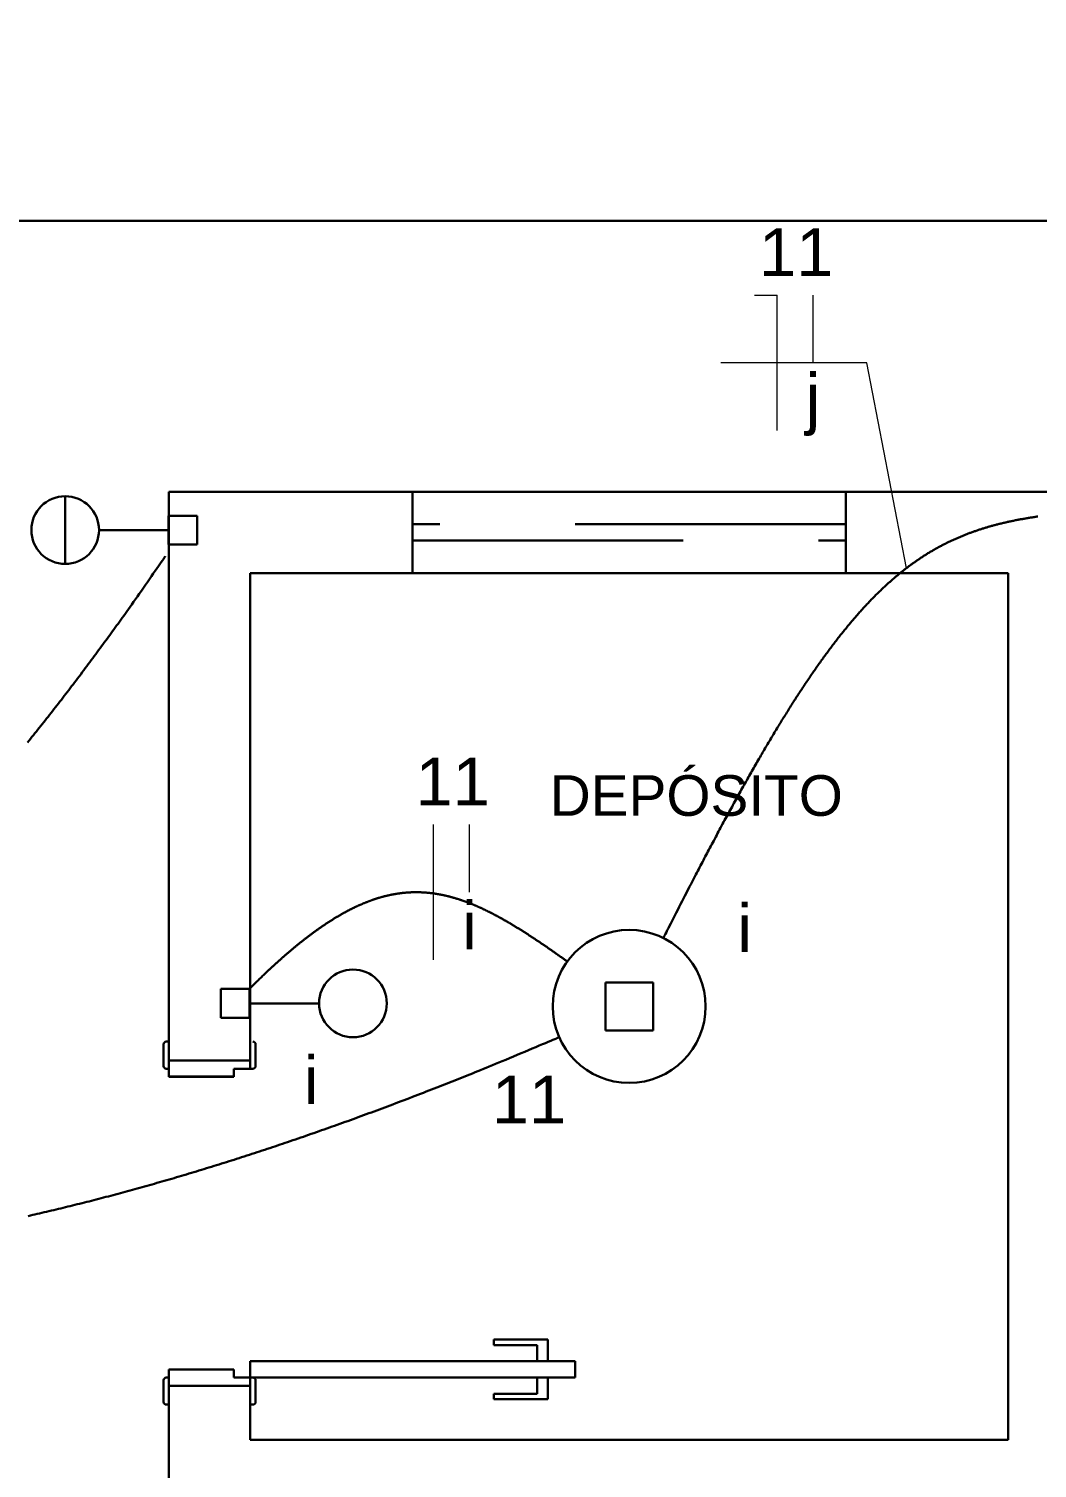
# Model space of a CAD drawing. Header units: millimetres. Extents: x 0 to 55.3, y 20.8 to 61.4.
# Drawn here: x 6.791 to 8.654, y 46.123 to 48.78 of the extents above; entities that cross this region are included whole.
import ezdxf

# ---------------------------------------------------------------- set-up
doc = ezdxf.new("R2010")
doc.units = ezdxf.units.MM
doc.linetypes.add('Dashed', pattern=[0.75, 0.5, -0.25])
for name, color, linetype, lineweight in [('ARQ_-_ALV_5', 1, 'Continuous', 30), ('ARQ_-_CALÇADA', 1, 'Continuous', 30), ('ARQ_-_JANELA_2', 2, 'Continuous', 30), ('ARQ_-_PORTA_2', 2, 'Continuous', 30), ('ARQ_-_TXT__15', 54, 'Continuous', 5), ('EL-Condutos', 4, 'Continuous', 30), ('EL-Fios', 2, 'Continuous', 20), ('EL-Textos_fios', 2, 'Continuous', 20), ('EL-Textos_pontos', 2, 'Continuous', 30), ('FINA', 8, 'Continuous', 5), ('P-SIMBOL', 3, 'Continuous', 30)]:
    doc.layers.add(name, color=color, linetype=linetype, lineweight=lineweight)
doc.styles.add('Arial', font='Arial')
doc.styles.add('simplex', font='Arial')

msp = doc.modelspace()

# ---------------------------------------------------------------- linework, layer by layer
at = {"layer": 'ARQ_-_ALV_5'}
for p, q in [((7.050002, 47.925499), (7.500002, 47.925499)), ((7.050002, 47.925499), (7.050002, 46.875499)), ((8.300002, 47.925499), (7.500002, 47.925499)), ((8.300002, 47.925499), (9.275002, 47.925499)), ((7.200002, 46.875499), (7.200002, 47.775499)), ((7.200002, 47.775499), (7.500002, 47.775499)), ((7.500002, 47.775499), (8.300002, 47.775499)), ((8.300002, 47.775499), (8.600002, 47.775499)), ((8.600002, 47.775499), (8.350002, 47.775499)), ((8.600002, 46.175499), (8.600002, 47.775499)), ((7.200002, 46.875499), (7.050002, 46.875499)), ((7.200002, 46.275499), (7.050002, 46.275499)), ((7.050002, 46.275499), (7.050002, 45.975499)), ((7.200002, 46.175499), (7.200002, 46.275499)), ((7.200002, 46.175499), (8.600002, 46.175499))]:
    msp.add_line(p, q, dxfattribs=at)
at = {"layer": 'ARQ_-_CALÇADA', "flags": 128}
msp.add_lwpolyline([(0.150002, 35.725499), (1.000002, 35.725499), (1.000002, 48.425499), (11.300002, 48.425499), (11.300002, 49.425499), (14.000002, 49.425499), (14.000002, 34.475499), (14.850002, 34.475499)], dxfattribs=at)
at = {"layer": 'ARQ_-_JANELA_2', "linetype": 'Dashed'}
for p, q in [((7.500002, 47.775499), (7.500002, 47.925499)), ((8.300002, 47.775499), (8.300002, 47.925499)), ((8.300002, 47.865499), (7.500002, 47.865499)), ((7.500002, 47.835499), (8.300002, 47.835499))]:
    msp.add_line(p, q, dxfattribs=at)
at = {"layer": 'ARQ_-_PORTA_2'}
for p, q in [((7.040002, 46.865499), (7.040002, 46.905499)), ((7.045002, 46.910499), (7.050002, 46.910499)), ((7.210002, 46.865499), (7.210002, 46.905499)), ((7.050002, 46.875499), (7.050002, 46.860499)), ((7.200002, 46.875499), (7.200002, 46.860499)), ((7.050002, 46.860499), (7.045002, 46.860499)), ((7.050002, 46.845499), (7.050002, 46.860499)), ((7.170002, 46.845999), (7.050002, 46.845999)), ((7.170002, 46.845499), (7.050002, 46.845499)), ((7.200002, 46.860499), (7.170002, 46.860499)), ((7.170002, 46.860499), (7.170002, 46.845499)), ((7.200002, 46.860499), (7.205002, 46.860499)), ((7.650002, 46.350499), (7.650002, 46.360499)), ((7.650002, 46.360499), (7.750002, 46.360499)), ((7.730002, 46.350499), (7.650002, 46.350499)), ((7.730002, 46.320499), (7.730002, 46.350499)), ((7.750002, 46.360499), (7.750002, 46.320499)), ((7.200002, 46.290499), (7.200002, 46.320499)), ((7.200002, 46.320499), (7.800002, 46.320499)), ((7.800002, 46.290499), (7.800002, 46.320499)), ((7.040002, 46.285499), (7.040002, 46.245499)), ((7.050002, 46.290499), (7.045002, 46.290499)), ((7.170002, 46.305499), (7.050002, 46.305499)), ((7.050002, 46.305499), (7.050002, 46.290499)), ((7.050002, 46.275499), (7.050002, 46.290499)), ((7.170002, 46.290499), (7.170002, 46.305499)), ((7.200002, 46.290499), (7.170002, 46.290499)), ((7.200002, 46.275499), (7.200002, 46.290499)), ((7.200002, 46.290499), (7.205002, 46.290499)), ((7.800002, 46.290499), (7.200002, 46.290499)), ((7.210002, 46.285499), (7.210002, 46.245499)), ((7.730002, 46.290499), (7.730002, 46.260499)), ((7.750002, 46.250499), (7.750002, 46.290499)), ((7.730002, 46.260499), (7.650002, 46.260499)), ((7.650002, 46.260499), (7.650002, 46.250499)), ((7.045002, 46.240499), (7.050002, 46.240499)), ((7.205002, 46.240499), (7.200002, 46.240499)), ((7.650002, 46.250499), (7.750002, 46.250499))]:
    msp.add_line(p, q, dxfattribs=at)
for centre, start, end in [((7.045002, 46.905499), 90, 180), ((7.205002, 46.905499), 0, 90), ((7.045002, 46.865499), 180, 270), ((7.205002, 46.865499), 270, 0), ((7.045002, 46.285499), 90, 180), ((7.205002, 46.285499), 0, 90), ((7.045002, 46.245499), 180, 270), ((7.205002, 46.245499), 270, 0)]:
    msp.add_arc(centre, 0.005, start, end, dxfattribs=at)
at = {"layer": 'EL-Condutos', "linetype": 'Continuous', "flags": 128}
for points in [[(7.963261, 47.102072), (7.963429, 47.102403), (7.963919, 47.103367), (7.964709, 47.104921), (7.965777, 47.107022), (7.967101, 47.109626), (7.968659, 47.11269), (7.97043, 47.116171), (7.972392, 47.120026), (7.974523, 47.124211), (7.9768, 47.128684), (7.979203, 47.1334), (7.981709, 47.138317), (7.984297, 47.143392), (7.986945, 47.148581), (7.98963, 47.153841), (7.992331, 47.159129), (7.995027, 47.164402), (7.997695, 47.169615), (8.000314, 47.174728), (8.002861, 47.179694), (8.005164, 47.184177), (8.00739, 47.188506), (8.009545, 47.192691), (8.011635, 47.196743), (8.013665, 47.200671), (8.01564, 47.204488), (8.017565, 47.208202), (8.019446, 47.211825), (8.021288, 47.215367), (8.023097, 47.218838), (8.024877, 47.222249), (8.026635, 47.225611), (8.028375, 47.228933), (8.030102, 47.232226), (8.031823, 47.235501), (8.033542, 47.238768), (8.035264, 47.242038), (8.036995, 47.245321), (8.038741, 47.248628), (8.040506, 47.251968), (8.042176, 47.255125), (8.043866, 47.258319), (8.045575, 47.261546), (8.047303, 47.264804), (8.049047, 47.268091), (8.050806, 47.271403), (8.05258, 47.27474), (8.054366, 47.278097), (8.056165, 47.281472), (8.057973, 47.284864), (8.059791, 47.288268), (8.061617, 47.291684), (8.063449, 47.295107), (8.065287, 47.298537), (8.067129, 47.301969), (8.068973, 47.305402), (8.07082, 47.308833), (8.072666, 47.312259), (8.074512, 47.315679), (8.076356, 47.319089), (8.078072, 47.322258), (8.079786, 47.325417), (8.081498, 47.328567), (8.083207, 47.331708), (8.084915, 47.33484), (8.086622, 47.337965), (8.088328, 47.341084), (8.090033, 47.344195), (8.091738, 47.347301), (8.093443, 47.350402), (8.095149, 47.353498), (8.096855, 47.35659), (8.098562, 47.359679), (8.100271, 47.362764), (8.101981, 47.365848), (8.103693, 47.36893), (8.105408, 47.37201), (8.107126, 47.375091), (8.108847, 47.378171), (8.110571, 47.381252), (8.11218, 47.384123), (8.113792, 47.386994), (8.115408, 47.389866), (8.117026, 47.392739), (8.118648, 47.395612), (8.120273, 47.398486), (8.1219, 47.40136), (8.123531, 47.404233), (8.125164, 47.407107), (8.126801, 47.40998), (8.12844, 47.412852), (8.130082, 47.415724), (8.131726, 47.418595), (8.133374, 47.421465), (8.135024, 47.424334), (8.136676, 47.427202), (8.138331, 47.430068), (8.139989, 47.432932), (8.141649, 47.435794), (8.143311, 47.438654), (8.14486, 47.441313), (8.146411, 47.443971), (8.147964, 47.446626), (8.149519, 47.449279), (8.151076, 47.451931), (8.152636, 47.45458), (8.154197, 47.457228), (8.155762, 47.459874), (8.157329, 47.462519), (8.158898, 47.465161), (8.16047, 47.467802), (8.162044, 47.470441), (8.163621, 47.473078), (8.1652, 47.475714), (8.166783, 47.478347), (8.168368, 47.48098), (8.169956, 47.48361), (8.171547, 47.486239), (8.17314, 47.488866), (8.174737, 47.491491), (8.176224, 47.49393), (8.177714, 47.496368), (8.179206, 47.498804), (8.180701, 47.501238), (8.182198, 47.503671), (8.183699, 47.506103), (8.185202, 47.508533), (8.186708, 47.510961), (8.188217, 47.513387), (8.189728, 47.515812), (8.191243, 47.518235), (8.19276, 47.520656), (8.194281, 47.523076), (8.195804, 47.525494), (8.197331, 47.527909), (8.19886, 47.530323), (8.200393, 47.532735), (8.201928, 47.535145), (8.203467, 47.537553), (8.205009, 47.539959), (8.206444, 47.542192), (8.207883, 47.544424), (8.209324, 47.546654), (8.210768, 47.548882), (8.212214, 47.551108), (8.213664, 47.553332), (8.215117, 47.555554), (8.216572, 47.557774), (8.218031, 47.559992), (8.219493, 47.562208), (8.220958, 47.564422), (8.222426, 47.566634), (8.223897, 47.568844), (8.225371, 47.571052), (8.226849, 47.573258), (8.22833, 47.575461), (8.229814, 47.577662), (8.231301, 47.579861), (8.232792, 47.582058), (8.234286, 47.584252), (8.235678, 47.586289), (8.237073, 47.588324), (8.23847, 47.590357), (8.239871, 47.592388), (8.241275, 47.594416), (8.242682, 47.596443), (8.244092, 47.598467), (8.245506, 47.600489), (8.246922, 47.602509), (8.248342, 47.604526), (8.249766, 47.606542), (8.251192, 47.608554), (8.252622, 47.610565), (8.254056, 47.612573), (8.255493, 47.614578), (8.256933, 47.616581), (8.258377, 47.618582), (8.259824, 47.620579), (8.261275, 47.622575), (8.26273, 47.624567), (8.264086, 47.626418), (8.265446, 47.628267), (8.266808, 47.630113), (8.268174, 47.631957), (8.269543, 47.633798), (8.270916, 47.635637), (8.272292, 47.637473), (8.273671, 47.639307), (8.275054, 47.641138), (8.27644, 47.642967), (8.27783, 47.644793), (8.279223, 47.646616), (8.28062, 47.648437), (8.28202, 47.650254), (8.283424, 47.652069), (8.284832, 47.653881), (8.286243, 47.655691), (8.287658, 47.657497), (8.289077, 47.6593), (8.2905, 47.6611), (8.291829, 47.662775), (8.293161, 47.664448), (8.294497, 47.666117), (8.295836, 47.667784), (8.297179, 47.669448), (8.298525, 47.671109), (8.299875, 47.672767), (8.301228, 47.674423), (8.302585, 47.676075), (8.303946, 47.677725), (8.30531, 47.679371), (8.306678, 47.681014), (8.308049, 47.682655), (8.309424, 47.684292), (8.310803, 47.685926), (8.312186, 47.687557), (8.313573, 47.689184), (8.314963, 47.690809), (8.316358, 47.69243), (8.317756, 47.694047), (8.319067, 47.695556), (8.320381, 47.697062), (8.321698, 47.698565), (8.323019, 47.700064), (8.324344, 47.701561), (8.325672, 47.703054), (8.327004, 47.704544), (8.328339, 47.706031), (8.329678, 47.707515), (8.331021, 47.708995), (8.332368, 47.710472), (8.333718, 47.711945), (8.335072, 47.713415), (8.33643, 47.714881), (8.337792, 47.716344), (8.339157, 47.717803), (8.340527, 47.719259), (8.3419, 47.720711), (8.343278, 47.722159), (8.344659, 47.723603), (8.34596, 47.724956), (8.347264, 47.726305), (8.348571, 47.727651), (8.349883, 47.728994), (8.351198, 47.730333), (8.352516, 47.731668), (8.353839, 47.733), (8.355164, 47.734328), (8.356494, 47.735652), (8.357827, 47.736973), (8.359164, 47.73829), (8.360505, 47.739603), (8.36185, 47.740912), (8.363198, 47.742217), (8.36455, 47.743519), (8.365906, 47.744816), (8.367266, 47.746109), (8.368629, 47.747398), (8.369997, 47.748683), (8.371369, 47.749964), (8.372668, 47.751171), (8.373971, 47.752374), (8.375278, 47.753572), (8.376588, 47.754767), (8.377902, 47.755958), (8.379219, 47.757146), (8.38054, 47.758329), (8.381865, 47.759508), (8.383193, 47.760683), (8.384525, 47.761854), (8.38586, 47.76302), (8.387199, 47.764183), (8.388542, 47.765341), (8.389888, 47.766495), (8.391239, 47.767645), (8.392592, 47.76879), (8.39395, 47.769931), (8.395311, 47.771067), (8.396676, 47.772199), (8.398045, 47.773327), (8.399353, 47.774396), (8.400664, 47.775462), (8.401978, 47.776523), (8.403296, 47.77758), (8.404617, 47.778633), (8.405941, 47.779681), (8.40727, 47.780726), (8.408601, 47.781765), (8.409936, 47.7828), (8.411274, 47.783831), (8.412616, 47.784858), (8.413962, 47.785879), (8.41531, 47.786896), (8.416663, 47.787909), (8.418018, 47.788917), (8.419377, 47.78992), (8.42074, 47.790919), (8.422106, 47.791912), (8.423476, 47.792901), (8.424849, 47.793885), (8.426173, 47.794828), (8.427501, 47.795765), (8.428832, 47.796698), (8.430166, 47.797627), (8.431503, 47.798551), (8.432843, 47.79947), (8.434187, 47.800385), (8.435533, 47.801294), (8.436883, 47.8022), (8.438236, 47.8031), (8.439593, 47.803996), (8.440952, 47.804887), (8.442314, 47.805773), (8.44368, 47.806654), (8.445049, 47.80753), (8.446421, 47.808401), (8.447796, 47.809268), (8.449174, 47.810129), (8.450556, 47.810985), (8.45194, 47.811837), (8.45329, 47.81266), (8.454643, 47.813479), (8.455999, 47.814293), (8.457358, 47.815102), (8.458719, 47.815906), (8.460084, 47.816706), (8.461451, 47.8175), (8.462821, 47.81829), (8.464194, 47.819074), (8.46557, 47.819854), (8.466948, 47.820629), (8.46833, 47.821399), (8.469714, 47.822163), (8.471101, 47.822923), (8.47249, 47.823678), (8.473883, 47.824428), (8.475278, 47.825173), (8.476675, 47.825912), (8.478076, 47.826647), (8.479479, 47.827377), (8.480863, 47.82809), (8.48225, 47.828799), (8.483639, 47.829502), (8.485031, 47.830201), (8.486425, 47.830894), (8.487822, 47.831583), (8.489222, 47.832267), (8.490623, 47.832945), (8.492027, 47.833619), (8.493434, 47.834288), (8.494843, 47.834952), (8.496254, 47.83561), (8.497667, 47.836264), (8.499083, 47.836913), (8.500501, 47.837557), (8.501921, 47.838195), (8.503344, 47.838829), (8.504769, 47.839458), (8.506196, 47.840082), (8.507625, 47.8407), (8.509052, 47.841312), (8.510481, 47.841919), (8.511912, 47.842521), (8.513345, 47.843118), (8.51478, 47.84371), (8.516218, 47.844297), (8.517657, 47.844879), (8.519098, 47.845457), (8.520541, 47.846029), (8.521987, 47.846596), (8.523434, 47.847159), (8.524883, 47.847717), (8.526333, 47.84827), (8.527786, 47.848818), (8.52924, 47.849361), (8.530697, 47.849899), (8.532155, 47.850433), (8.533614, 47.850961), (8.535076, 47.851485), (8.536539, 47.852004), (8.538016, 47.852523), (8.539496, 47.853037), (8.540976, 47.853546), (8.542459, 47.85405), (8.543943, 47.85455), (8.545428, 47.855044), (8.546916, 47.855534), (8.548404, 47.85602), (8.549895, 47.8565), (8.551386, 47.856976), (8.55288, 47.857448), (8.554374, 47.857914), (8.55587, 47.858376), (8.557368, 47.858834), (8.558867, 47.859287), (8.560367, 47.859735), (8.561869, 47.860179), (8.563372, 47.860618), (8.564876, 47.861053), (8.566381, 47.861484), (8.567917, 47.861918), (8.569454, 47.862348), (8.570992, 47.862773), (8.572531, 47.863193), (8.574072, 47.863609), (8.575613, 47.864021), (8.577156, 47.864428), (8.5787, 47.864831), (8.580246, 47.86523), (8.581792, 47.865624), (8.583339, 47.866014), (8.584888, 47.866399), (8.586437, 47.866781), (8.587988, 47.867158), (8.589539, 47.867531), (8.591092, 47.8679), (8.592645, 47.868265), (8.5942, 47.868626), (8.595755, 47.868982), (8.597312, 47.869335), (8.598913, 47.869693), (8.600515, 47.870048), (8.602118, 47.870398), (8.603722, 47.870744), (8.605326, 47.871086), (8.606932, 47.871424), (8.608538, 47.871758), (8.610146, 47.872088), (8.611754, 47.872414), (8.613363, 47.872736), (8.614972, 47.873055), (8.616583, 47.873369), (8.618194, 47.87368), (8.619805, 47.873987), (8.621418, 47.874291), (8.623031, 47.87459), (8.624645, 47.874887), (8.626259, 47.875179), (8.627875, 47.875468), (8.62949, 47.875753), (8.631164, 47.876045), (8.632839, 47.876334), (8.634514, 47.876618), (8.63619, 47.876899), (8.637867, 47.877177), (8.639544, 47.87745), (8.641221, 47.877721), (8.6429, 47.877988), (8.644578, 47.878251), (8.646258, 47.878511), (8.647937, 47.878768), (8.649618, 47.879021), (8.651299, 47.879272), (8.65298, 47.879519), (8.654662, 47.879762)], [(6.788847, 47.462796), (6.791574, 47.46617), (6.794297, 47.469546), (6.797017, 47.472924), (6.799732, 47.476304), (6.802443, 47.479684), (6.80515, 47.483066), (6.807853, 47.486449), (6.81055, 47.489833), (6.813244, 47.493217), (6.815932, 47.496602), (6.818615, 47.499987), (6.821294, 47.503371), (6.823967, 47.506756), (6.82671, 47.510235), (6.829448, 47.513714), (6.832181, 47.517195), (6.834911, 47.520677), (6.837636, 47.524162), (6.840359, 47.527649), (6.84308, 47.531141), (6.845798, 47.534637), (6.848516, 47.538139), (6.851232, 47.541646), (6.853948, 47.545161), (6.856664, 47.548683), (6.859381, 47.552213), (6.862099, 47.555753), (6.864818, 47.559302), (6.86754, 47.562862), (6.870265, 47.566433), (6.872993, 47.570016), (6.875725, 47.573611), (6.878462, 47.577221), (6.881279, 47.580944), (6.884099, 47.58468), (6.88692, 47.588425), (6.889741, 47.592176), (6.892559, 47.59593), (6.895372, 47.599685), (6.898178, 47.603437), (6.900976, 47.607183), (6.903763, 47.610922), (6.906537, 47.614648), (6.909297, 47.618361), (6.91204, 47.622056), (6.914765, 47.625731), (6.917469, 47.629383), (6.92015, 47.633009), (6.922807, 47.636607), (6.925437, 47.640172), (6.928039, 47.643702), (6.930611, 47.647195), (6.93315, 47.650647), (6.935724, 47.654151), (6.93827, 47.65762), (6.940795, 47.661066), (6.943306, 47.664499), (6.945813, 47.667932), (6.948322, 47.671376), (6.950841, 47.674841), (6.953378, 47.67834), (6.95594, 47.681883), (6.958536, 47.685483), (6.961173, 47.689149), (6.963859, 47.692894), (6.966602, 47.696729), (6.969409, 47.700664), (6.972288, 47.704713), (6.975247, 47.708885), (6.978294, 47.713192), (6.981436, 47.717646), (6.984682, 47.722257), (6.988038, 47.727038), (6.991602, 47.732126), (6.995261, 47.73736), (6.998985, 47.742697), (7.002744, 47.748091), (7.006508, 47.7535), (7.010247, 47.758879), (7.013931, 47.764184), (7.01753, 47.769372), (7.021013, 47.774397), (7.024351, 47.779216), (7.027514, 47.783785), (7.030472, 47.788061), (7.033194, 47.791998), (7.03565, 47.795553), (7.037811, 47.798682), (7.039647, 47.801341), (7.041127, 47.803485), (7.042221, 47.805071), (7.0429, 47.806056), (7.043133, 47.806393)], [(7.786137, 47.058202), (7.786045, 47.058267), (7.78578, 47.058456), (7.785351, 47.05876), (7.784772, 47.059172), (7.784054, 47.059683), (7.783208, 47.060283), (7.782248, 47.060966), (7.781184, 47.061721), (7.780028, 47.062542), (7.778792, 47.063419), (7.777488, 47.064343), (7.776129, 47.065307), (7.774725, 47.066302), (7.773288, 47.06732), (7.771831, 47.068351), (7.770365, 47.069388), (7.768902, 47.070422), (7.767454, 47.071444), (7.766032, 47.072447), (7.764649, 47.073421), (7.763362, 47.074327), (7.762118, 47.0752), (7.760915, 47.076044), (7.75975, 47.07686), (7.758619, 47.07765), (7.75752, 47.078417), (7.75645, 47.079162), (7.755406, 47.079888), (7.754385, 47.080596), (7.753383, 47.08129), (7.752398, 47.081971), (7.751426, 47.082641), (7.750465, 47.083302), (7.749512, 47.083957), (7.748564, 47.084608), (7.747617, 47.085256), (7.746669, 47.085904), (7.745716, 47.086555), (7.744757, 47.087209), (7.743786, 47.08787), (7.74284, 47.088514), (7.741881, 47.089166), (7.740912, 47.089824), (7.739932, 47.090488), (7.738944, 47.091158), (7.737946, 47.091833), (7.736941, 47.092513), (7.735928, 47.093197), (7.734909, 47.093884), (7.733885, 47.094573), (7.732855, 47.095265), (7.731821, 47.095959), (7.730784, 47.096654), (7.729745, 47.09735), (7.728703, 47.098046), (7.727661, 47.098741), (7.726618, 47.099435), (7.725575, 47.100128), (7.724534, 47.100818), (7.723494, 47.101506), (7.722496, 47.102166), (7.721499, 47.102822), (7.720505, 47.103476), (7.719512, 47.104127), (7.718521, 47.104776), (7.717532, 47.105422), (7.716543, 47.106066), (7.715556, 47.106708), (7.71457, 47.107348), (7.713584, 47.107985), (7.712599, 47.108622), (7.711614, 47.109256), (7.710629, 47.109889), (7.709644, 47.11052), (7.708659, 47.111151), (7.707673, 47.11178), (7.706687, 47.112408), (7.705699, 47.113035), (7.704711, 47.113662), (7.703721, 47.114287), (7.702766, 47.114889), (7.70181, 47.115491), (7.700852, 47.116092), (7.699894, 47.116692), (7.698934, 47.117292), (7.697972, 47.117891), (7.69701, 47.118489), (7.696047, 47.119086), (7.695082, 47.119682), (7.694116, 47.120278), (7.69315, 47.120872), (7.692182, 47.121466), (7.691214, 47.122058), (7.690244, 47.12265), (7.689274, 47.12324), (7.688303, 47.123829), (7.687331, 47.124416), (7.686359, 47.125002), (7.685386, 47.125587), (7.684412, 47.126171), (7.683474, 47.126731), (7.682535, 47.127291), (7.681595, 47.127848), (7.680655, 47.128405), (7.679714, 47.12896), (7.678773, 47.129514), (7.677831, 47.130066), (7.676888, 47.130617), (7.675945, 47.131166), (7.675, 47.131714), (7.674055, 47.132261), (7.67311, 47.132806), (7.672163, 47.133349), (7.671216, 47.133892), (7.670268, 47.134432), (7.66932, 47.134972), (7.66837, 47.13551), (7.667419, 47.136046), (7.666468, 47.136581), (7.665516, 47.137114), (7.664597, 47.137627), (7.663678, 47.138138), (7.662757, 47.138648), (7.661836, 47.139156), (7.660914, 47.139663), (7.659991, 47.140168), (7.659068, 47.140672), (7.658143, 47.141174), (7.657217, 47.141675), (7.656291, 47.142174), (7.655364, 47.142671), (7.654436, 47.143167), (7.653507, 47.143662), (7.652577, 47.144154), (7.651646, 47.144645), (7.650714, 47.145135), (7.649782, 47.145622), (7.648848, 47.146108), (7.647914, 47.146593), (7.646979, 47.147075), (7.646076, 47.147539), (7.645171, 47.148001), (7.644267, 47.148461), (7.643361, 47.14892), (7.642454, 47.149377), (7.641547, 47.149832), (7.640638, 47.150285), (7.639729, 47.150737), (7.638819, 47.151187), (7.637908, 47.151635), (7.636996, 47.152081), (7.636083, 47.152525), (7.63517, 47.152968), (7.634255, 47.153408), (7.63334, 47.153847), (7.632423, 47.154284), (7.631506, 47.154718), (7.630587, 47.155151), (7.629668, 47.155582), (7.628748, 47.156011), (7.627858, 47.156423), (7.626967, 47.156834), (7.626074, 47.157243), (7.625182, 47.15765), (7.624288, 47.158055), (7.623393, 47.158457), (7.622497, 47.158858), (7.621601, 47.159257), (7.620703, 47.159654), (7.619805, 47.160049), (7.618906, 47.160442), (7.618005, 47.160832), (7.617104, 47.161221), (7.616202, 47.161607), (7.615299, 47.161991), (7.614395, 47.162373), (7.613491, 47.162753), (7.612585, 47.163131), (7.611678, 47.163506), (7.610771, 47.163879), (7.60989, 47.164239), (7.609009, 47.164596), (7.608127, 47.164951), (7.607244, 47.165304), (7.60636, 47.165655), (7.605475, 47.166004), (7.604589, 47.16635), (7.603702, 47.166694), (7.602815, 47.167036), (7.601926, 47.167375), (7.601037, 47.167712), (7.600147, 47.168047), (7.599256, 47.168379), (7.598364, 47.168709), (7.597471, 47.169037), (7.596577, 47.169362), (7.595683, 47.169685), (7.594787, 47.170005), (7.593891, 47.170323), (7.592994, 47.170638), (7.59212, 47.170942), (7.591246, 47.171244), (7.59037, 47.171544), (7.589494, 47.171841), (7.588617, 47.172135), (7.587739, 47.172427), (7.586861, 47.172717), (7.585981, 47.173004), (7.585101, 47.173288), (7.58422, 47.17357), (7.583338, 47.17385), (7.582455, 47.174126), (7.581572, 47.1744), (7.580687, 47.174672), (7.579802, 47.174941), (7.578916, 47.175207), (7.578029, 47.17547), (7.577142, 47.175731), (7.576253, 47.175989), (7.575364, 47.176245), (7.574494, 47.176491), (7.573624, 47.176736), (7.572752, 47.176977), (7.57188, 47.177216), (7.571007, 47.177452), (7.570134, 47.177685), (7.569259, 47.177916), (7.568384, 47.178144), (7.567509, 47.178369), (7.566632, 47.178591), (7.565755, 47.178811), (7.564877, 47.179027), (7.563998, 47.179241), (7.563119, 47.179452), (7.562239, 47.17966), (7.561358, 47.179865), (7.560477, 47.180068), (7.559595, 47.180267), (7.558712, 47.180463), (7.557829, 47.180656), (7.55696, 47.180844), (7.55609, 47.181028), (7.55522, 47.181209), (7.554349, 47.181388), (7.553477, 47.181563), (7.552605, 47.181736), (7.551732, 47.181905), (7.550858, 47.182072), (7.549984, 47.182235), (7.54911, 47.182396), (7.548235, 47.182553), (7.547359, 47.182707), (7.546483, 47.182859), (7.545606, 47.183007), (7.544729, 47.183152), (7.543851, 47.183294), (7.542973, 47.183433), (7.542094, 47.183569), (7.541215, 47.183702), (7.540336, 47.183831), (7.539464, 47.183956), (7.538592, 47.184078), (7.537719, 47.184197), (7.536846, 47.184313), (7.535973, 47.184425), (7.535099, 47.184534), (7.534225, 47.184641), (7.533351, 47.184743), (7.532476, 47.184843), (7.5316, 47.18494), (7.530725, 47.185033), (7.529849, 47.185123), (7.528973, 47.18521), (7.528096, 47.185294), (7.527219, 47.185374), (7.526342, 47.185451), (7.525464, 47.185525), (7.524587, 47.185595), (7.523709, 47.185662), (7.52283, 47.185726), (7.521953, 47.185787), (7.521076, 47.185844), (7.520199, 47.185898), (7.519321, 47.185948), (7.518443, 47.185995), (7.517565, 47.186039), (7.516687, 47.186079), (7.515808, 47.186117), (7.51493, 47.18615), (7.514051, 47.186181), (7.513172, 47.186208), (7.512294, 47.186232), (7.511415, 47.186252), (7.510536, 47.186269), (7.509657, 47.186282), (7.508778, 47.186293), (7.507898, 47.186299), (7.507019, 47.186303), (7.50614, 47.186303), (7.505261, 47.186299), (7.504376, 47.186293), (7.50349, 47.186282), (7.502605, 47.186268), (7.501719, 47.186251), (7.500834, 47.186231), (7.499949, 47.186207), (7.499064, 47.186179), (7.498179, 47.186148), (7.497294, 47.186114), (7.49641, 47.186076), (7.495525, 47.186034), (7.494641, 47.18599), (7.493757, 47.185941), (7.492873, 47.18589), (7.491989, 47.185835), (7.491106, 47.185776), (7.490222, 47.185714), (7.489339, 47.185649), (7.488456, 47.18558), (7.487574, 47.185508), (7.486677, 47.185431), (7.485781, 47.185351), (7.484885, 47.185267), (7.48399, 47.18518), (7.483095, 47.185089), (7.4822, 47.184994), (7.481305, 47.184896), (7.480411, 47.184795), (7.479517, 47.18469), (7.478624, 47.184582), (7.477731, 47.18447), (7.476839, 47.184355), (7.475947, 47.184236), (7.475055, 47.184114), (7.474164, 47.183989), (7.473274, 47.18386), (7.472384, 47.183727), (7.471494, 47.183592), (7.470605, 47.183453), (7.469717, 47.18331), (7.468806, 47.18316), (7.467897, 47.183007), (7.466988, 47.182851), (7.466079, 47.182691), (7.465171, 47.182527), (7.464264, 47.18236), (7.463358, 47.182189), (7.462452, 47.182015), (7.461547, 47.181838), (7.460642, 47.181657), (7.459738, 47.181473), (7.458835, 47.181285), (7.457932, 47.181094), (7.457031, 47.180899), (7.45613, 47.180702), (7.455229, 47.1805), (7.45433, 47.180296), (7.453431, 47.180088), (7.452533, 47.179877), (7.451636, 47.179663), (7.45071, 47.179438), (7.449784, 47.179209), (7.448859, 47.178977), (7.447935, 47.178742), (7.447012, 47.178503), (7.44609, 47.178261), (7.445169, 47.178015), (7.444249, 47.177766), (7.44333, 47.177514), (7.442411, 47.177259), (7.441494, 47.177), (7.440577, 47.176737), (7.439661, 47.176472), (7.438747, 47.176203), (7.437833, 47.175931), (7.43692, 47.175656), (7.436008, 47.175378), (7.435098, 47.175096), (7.434188, 47.174811), (7.433279, 47.174524), (7.432334, 47.174221), (7.43139, 47.173914), (7.430447, 47.173605), (7.429506, 47.173292), (7.428565, 47.172975), (7.427626, 47.172656), (7.426688, 47.172333), (7.42575, 47.172007), (7.424814, 47.171678), (7.423879, 47.171345), (7.422946, 47.17101), (7.422013, 47.170671), (7.421081, 47.170329), (7.420151, 47.169984), (7.419222, 47.169636), (7.418294, 47.169285), (7.417367, 47.168931), (7.416441, 47.168574), (7.415516, 47.168213), (7.414593, 47.16785), (7.413627, 47.167467), (7.412663, 47.16708), (7.411699, 47.166691), (7.410738, 47.166298), (7.409777, 47.165902), (7.408818, 47.165502), (7.40786, 47.1651), (7.406903, 47.164695), (7.405948, 47.164286), (7.404994, 47.163875), (7.404041, 47.163461), (7.403089, 47.163043), (7.402139, 47.162623), (7.40119, 47.1622), (7.400243, 47.161774), (7.399296, 47.161345), (7.398351, 47.160913), (7.397408, 47.160478), (7.396465, 47.160041), (7.395524, 47.1596), (7.394535, 47.159134), (7.393548, 47.158665), (7.392562, 47.158193), (7.391578, 47.157718), (7.390595, 47.15724), (7.389613, 47.156759), (7.388633, 47.156275), (7.387655, 47.155788), (7.386677, 47.155298), (7.385701, 47.154806), (7.384727, 47.154311), (7.383754, 47.153813), (7.382782, 47.153312), (7.381812, 47.152808), (7.380843, 47.152302), (7.379876, 47.151793), (7.37891, 47.151282), (7.377945, 47.150768), (7.376982, 47.150251), (7.37602, 47.149732), (7.375006, 47.14918), (7.373994, 47.148627), (7.372983, 47.14807), (7.371974, 47.14751), (7.370966, 47.146948), (7.36996, 47.146383), (7.368955, 47.145816), (7.367952, 47.145245), (7.36695, 47.144672), (7.36595, 47.144097), (7.364951, 47.143518), (7.363954, 47.142938), (7.362958, 47.142354), (7.361964, 47.141768), (7.360971, 47.14118), (7.359979, 47.140589), (7.358989, 47.139996), (7.358001, 47.1394), (7.357014, 47.138802), (7.356028, 47.138201), (7.354987, 47.137563), (7.353947, 47.136922), (7.352908, 47.136279), (7.351872, 47.135632), (7.350836, 47.134984), (7.349803, 47.134333), (7.348771, 47.133679), (7.34774, 47.133023), (7.346711, 47.132364), (7.345684, 47.131703), (7.344658, 47.13104), (7.343634, 47.130374), (7.342611, 47.129706), (7.34159, 47.129036), (7.34057, 47.128363), (7.339552, 47.127688), (7.338536, 47.127011), (7.337521, 47.126332), (7.336507, 47.125651), (7.335495, 47.124967), (7.334424, 47.12424), (7.333355, 47.12351), (7.332287, 47.122779), (7.331221, 47.122044), (7.330156, 47.121308), (7.329093, 47.120569), (7.328032, 47.119828), (7.326972, 47.119084), (7.325914, 47.118339), (7.324857, 47.117591), (7.323802, 47.11684), (7.322748, 47.116088), (7.321696, 47.115333), (7.320645, 47.114576), (7.319595, 47.113816), (7.318547, 47.113055), (7.3175, 47.112291), (7.316455, 47.111525), (7.315411, 47.110757), (7.314368, 47.109986), (7.313263, 47.109167), (7.312159, 47.108344), (7.311057, 47.10752), (7.309957, 47.106693), (7.308858, 47.105864), (7.307761, 47.105033), (7.306665, 47.1042), (7.305571, 47.103365), (7.304479, 47.102528), (7.303389, 47.101689), (7.302301, 47.100849), (7.301214, 47.100007), (7.300129, 47.099163), (7.299047, 47.098317), (7.297966, 47.097471), (7.296887, 47.096622), (7.295811, 47.095773), (7.294736, 47.094922), (7.293664, 47.09407), (7.292594, 47.093217), (7.29146, 47.09231), (7.290329, 47.091402), (7.2892, 47.090493), (7.288073, 47.089581), (7.286947, 47.088668), (7.285823, 47.087753), (7.2847, 47.086835), (7.283578, 47.085915), (7.282457, 47.084992), (7.281337, 47.084067), (7.280217, 47.083138), (7.279097, 47.082207), (7.277977, 47.081272), (7.276857, 47.080333), (7.275737, 47.079391), (7.274615, 47.078444), (7.273493, 47.077494), (7.27237, 47.076539), (7.271246, 47.07558), (7.27012, 47.074617), (7.268923, 47.073589), (7.267725, 47.072556), (7.266527, 47.07152), (7.265329, 47.070481), (7.264132, 47.069439), (7.262938, 47.068397), (7.261746, 47.067354), (7.260559, 47.066312), (7.259376, 47.06527), (7.258198, 47.064231), (7.257026, 47.063195), (7.255861, 47.062163), (7.254704, 47.061135), (7.253556, 47.060113), (7.252417, 47.059097), (7.251289, 47.058089), (7.250171, 47.057088), (7.249065, 47.056096), (7.247972, 47.055114), (7.246892, 47.054142), (7.245762, 47.053123), (7.244644, 47.052114), (7.243535, 47.05111), (7.242433, 47.05011), (7.241333, 47.049108), (7.240232, 47.048103), (7.239127, 47.047091), (7.238015, 47.046068), (7.236892, 47.045031), (7.235755, 47.043977), (7.2346, 47.042902), (7.233424, 47.041803), (7.232223, 47.040677), (7.230996, 47.039521), (7.229737, 47.03833), (7.228443, 47.037103), (7.227112, 47.035834), (7.22574, 47.034522), (7.224323, 47.033162), (7.222859, 47.031752), (7.221253, 47.030201), (7.219604, 47.028603), (7.217924, 47.026972), (7.216228, 47.025321), (7.214528, 47.023664), (7.21284, 47.022015), (7.211175, 47.020388), (7.209549, 47.018795), (7.207974, 47.017252), (7.206465, 47.015771), (7.205035, 47.014365), (7.203697, 47.01305), (7.202465, 47.011839), (7.201354, 47.010744), (7.200376, 47.00978), (7.199545, 47.008961), (7.198875, 47.0083), (7.198379, 47.007811), (7.198072, 47.007508), (7.197967, 47.007403)], [(6.78973, 46.588707), (6.793993, 46.589668), (6.798255, 46.590633), (6.802516, 46.591603), (6.806776, 46.592578), (6.811035, 46.593558), (6.815293, 46.594542), (6.819661, 46.595557), (6.824029, 46.596577), (6.828395, 46.597602), (6.832761, 46.598632), (6.837125, 46.599666), (6.841488, 46.600705), (6.84585, 46.60175), (6.85021, 46.602799), (6.85457, 46.603852), (6.858928, 46.604911), (6.863285, 46.605974), (6.867642, 46.607042), (6.871996, 46.608114), (6.87635, 46.609192), (6.880703, 46.610273), (6.885054, 46.61136), (6.889405, 46.612451), (6.893754, 46.613547), (6.898102, 46.614647), (6.902449, 46.615752), (6.906909, 46.616891), (6.911367, 46.618034), (6.915825, 46.619182), (6.920281, 46.620335), (6.924736, 46.621493), (6.929189, 46.622655), (6.933642, 46.623822), (6.938093, 46.624994), (6.942543, 46.62617), (6.946992, 46.627351), (6.951439, 46.628536), (6.955885, 46.629726), (6.96033, 46.630921), (6.964774, 46.63212), (6.969217, 46.633324), (6.973658, 46.634532), (6.978098, 46.635745), (6.982537, 46.636962), (6.986975, 46.638183), (6.991411, 46.639409), (6.995962, 46.640672), (7.000512, 46.641939), (7.00506, 46.643211), (7.009608, 46.644488), (7.014153, 46.645769), (7.018698, 46.647055), (7.023241, 46.648345), (7.027783, 46.64964), (7.032324, 46.650939), (7.036864, 46.652243), (7.041402, 46.653551), (7.045939, 46.654864), (7.050474, 46.656181), (7.055009, 46.657502), (7.059542, 46.658829), (7.064074, 46.660159), (7.068605, 46.661494), (7.073134, 46.662833), (7.077662, 46.664177), (7.08219, 46.665525), (7.086833, 46.666912), (7.091475, 46.668304), (7.096116, 46.669701), (7.100755, 46.671102), (7.105394, 46.672508), (7.11003, 46.673918), (7.114666, 46.675332), (7.1193, 46.676751), (7.123932, 46.678174), (7.128564, 46.679601), (7.133193, 46.681033), (7.137822, 46.682469), (7.142448, 46.68391), (7.147074, 46.685354), (7.151698, 46.686803), (7.15632, 46.688256), (7.160941, 46.689714), (7.16556, 46.691175), (7.170177, 46.69264), (7.174793, 46.69411), (7.179527, 46.695622), (7.184259, 46.697138), (7.188989, 46.698658), (7.193718, 46.700183), (7.198446, 46.701712), (7.203172, 46.703245), (7.207897, 46.704783), (7.21262, 46.706325), (7.217343, 46.707872), (7.222064, 46.709423), (7.226784, 46.710978), (7.231504, 46.712538), (7.236222, 46.714102), (7.24094, 46.71567), (7.245657, 46.717244), (7.250373, 46.718821), (7.255089, 46.720403), (7.259804, 46.721989), (7.264519, 46.72358), (7.269233, 46.725176), (7.274067, 46.726817), (7.278901, 46.728463), (7.283734, 46.730113), (7.288566, 46.731767), (7.293397, 46.733426), (7.298225, 46.735089), (7.303052, 46.736756), (7.307877, 46.738427), (7.3127, 46.740101), (7.31752, 46.74178), (7.322337, 46.743461), (7.32715, 46.745146), (7.331961, 46.746835), (7.336767, 46.748526), (7.34157, 46.750221), (7.346369, 46.751918), (7.351163, 46.753618), (7.355953, 46.755321), (7.360738, 46.757026), (7.365517, 46.758734), (7.370413, 46.760488), (7.375304, 46.762244), (7.380191, 46.764003), (7.385075, 46.765766), (7.389958, 46.767533), (7.39484, 46.769305), (7.399722, 46.771081), (7.404605, 46.772863), (7.409491, 46.77465), (7.414379, 46.776443), (7.419272, 46.778243), (7.42417, 46.780049), (7.429074, 46.781863), (7.433985, 46.783684), (7.438905, 46.785513), (7.443833, 46.787351), (7.448771, 46.789198), (7.453721, 46.791054), (7.458682, 46.79292), (7.463657, 46.794796), (7.46877, 46.796729), (7.473894, 46.798672), (7.479026, 46.800623), (7.48416, 46.80258), (7.489295, 46.804541), (7.494425, 46.806505), (7.499546, 46.80847), (7.504656, 46.810435), (7.50975, 46.812397), (7.514825, 46.814356), (7.519876, 46.816309), (7.5249, 46.818255), (7.529894, 46.820193), (7.534852, 46.82212), (7.539772, 46.824035), (7.54465, 46.825936), (7.549481, 46.827822), (7.554263, 46.829691), (7.558991, 46.831542), (7.563661, 46.833372), (7.568387, 46.835226), (7.573063, 46.837064), (7.577704, 46.838891), (7.582326, 46.840714), (7.586941, 46.84254), (7.591566, 46.844374), (7.596215, 46.846222), (7.600902, 46.848092), (7.605643, 46.849989), (7.610453, 46.85192), (7.615345, 46.853891), (7.620335, 46.855909), (7.625437, 46.857979), (7.630666, 46.860108), (7.636038, 46.862302), (7.641566, 46.864568), (7.647265, 46.866912), (7.653151, 46.86934), (7.659237, 46.871859), (7.665539, 46.874474), (7.672224, 46.877256), (7.679093, 46.880121), (7.68609, 46.883046), (7.693157, 46.886005), (7.700239, 46.888975), (7.707276, 46.891931), (7.714214, 46.894848), (7.720994, 46.897702), (7.727559, 46.900469), (7.733853, 46.903123), (7.739818, 46.905641), (7.745398, 46.907997), (7.750534, 46.910168), (7.755171, 46.912129), (7.759251, 46.913856), (7.762717, 46.915323), (7.765513, 46.916507), (7.76758, 46.917383), (7.768862, 46.917927), (7.769302, 46.918114)]]:
    msp.add_lwpolyline(points, dxfattribs=at)
at = {"layer": 'EL-Fios'}
for p, q in [((8.131502, 48.288399), (8.173152, 48.288399)), ((8.173152, 48.038399), (8.173152, 48.288399)), ((8.239702, 48.163399), (8.239702, 48.288399)), ((7.538602, 47.061299), (7.538602, 47.311299)), ((7.605152, 47.186299), (7.605152, 47.311299))]:
    msp.add_line(p, q, dxfattribs=at)
at = {"layer": 'EL-Textos_fios'}
for p, q in [((8.339252, 48.163399), (8.069002, 48.163399)), ((8.412402, 47.784699), (8.339252, 48.163399))]:
    msp.add_line(p, q, dxfattribs=at)
at = {"layer": 'FINA'}
for q in [(7.050002, 47.925499), (7.450002, 47.925499)]:
    msp.add_line((7.200002, 47.925499), q, dxfattribs=at)
at = {"layer": 'P-SIMBOL'}
for p, q in [((6.858302, 47.792199), (6.858302, 47.917199)), ((7.049302, 47.828199), (7.049302, 47.881249)), ((7.049302, 47.881249), (7.102352, 47.881249)), ((7.102352, 47.881249), (7.102352, 47.828199)), ((6.920802, 47.854699), (7.049302, 47.854699)), ((7.102352, 47.828199), (7.049302, 47.828199)), ((7.145752, 46.954699), (7.145752, 47.007699)), ((7.145752, 47.007699), (7.198802, 47.007699)), ((7.198802, 47.007699), (7.198802, 46.954699)), ((7.856002, 47.019699), (7.944502, 47.019699)), ((7.856002, 46.931299), (7.856002, 47.019699)), ((7.944502, 47.019699), (7.944502, 46.931299)), ((7.327302, 46.981199), (7.198802, 46.981199)), ((7.198802, 46.954699), (7.145752, 46.954699)), ((7.944502, 46.931299), (7.856002, 46.931299))]:
    msp.add_line(p, q, dxfattribs=at)
for centre, radius in [((6.858302, 47.854699), 0.0625), ((7.900002, 46.975499), 0.14125), ((7.389802, 46.981199), 0.0625)]:
    msp.add_circle(centre, radius, dxfattribs=at)

# ---------------------------------------------------------------- texts
at = {"layer": 'ARQ_-_TXT__15', "color": 1, "insert": (8.024002, 47.326249), "char_height": 0.075, "width": 0.72, "attachment_point": 8, "line_spacing_factor": 0.798, "style": 'simplex'}
msp.add_mtext('DEPÓSITO', dxfattribs=at)
at = {"layer": 'EL-Textos_fios', "char_height": 0.08825, "attachment_point": 8, "line_spacing_factor": 0.798, "style": 'Arial'}
for s, insert, width in [('11', (8.208502, 48.323621), 0.2118), ('j', (8.239502, 48.028499), 0.1059), ('11', (7.574002, 47.346621), 0.2118), ('i', (7.605002, 47.080621), 0.1059)]:
    msp.add_mtext(s, dxfattribs=dict(at, insert=insert, width=width))
at = {"layer": 'EL-Textos_pontos', "char_height": 0.08825, "line_spacing_factor": 0.798, "style": 'Arial'}
for s, insert, width, attachment_point in [('i', (8.113502, 47.076121), 0.1059, 8), ('i', (7.299002, 46.795621), 0.1059, 7), ('11', (7.715002, 46.759621), 0.2118, 8)]:
    msp.add_mtext(s, dxfattribs=dict(at, insert=insert, width=width, attachment_point=attachment_point))

doc.saveas('drawing.dxf')
